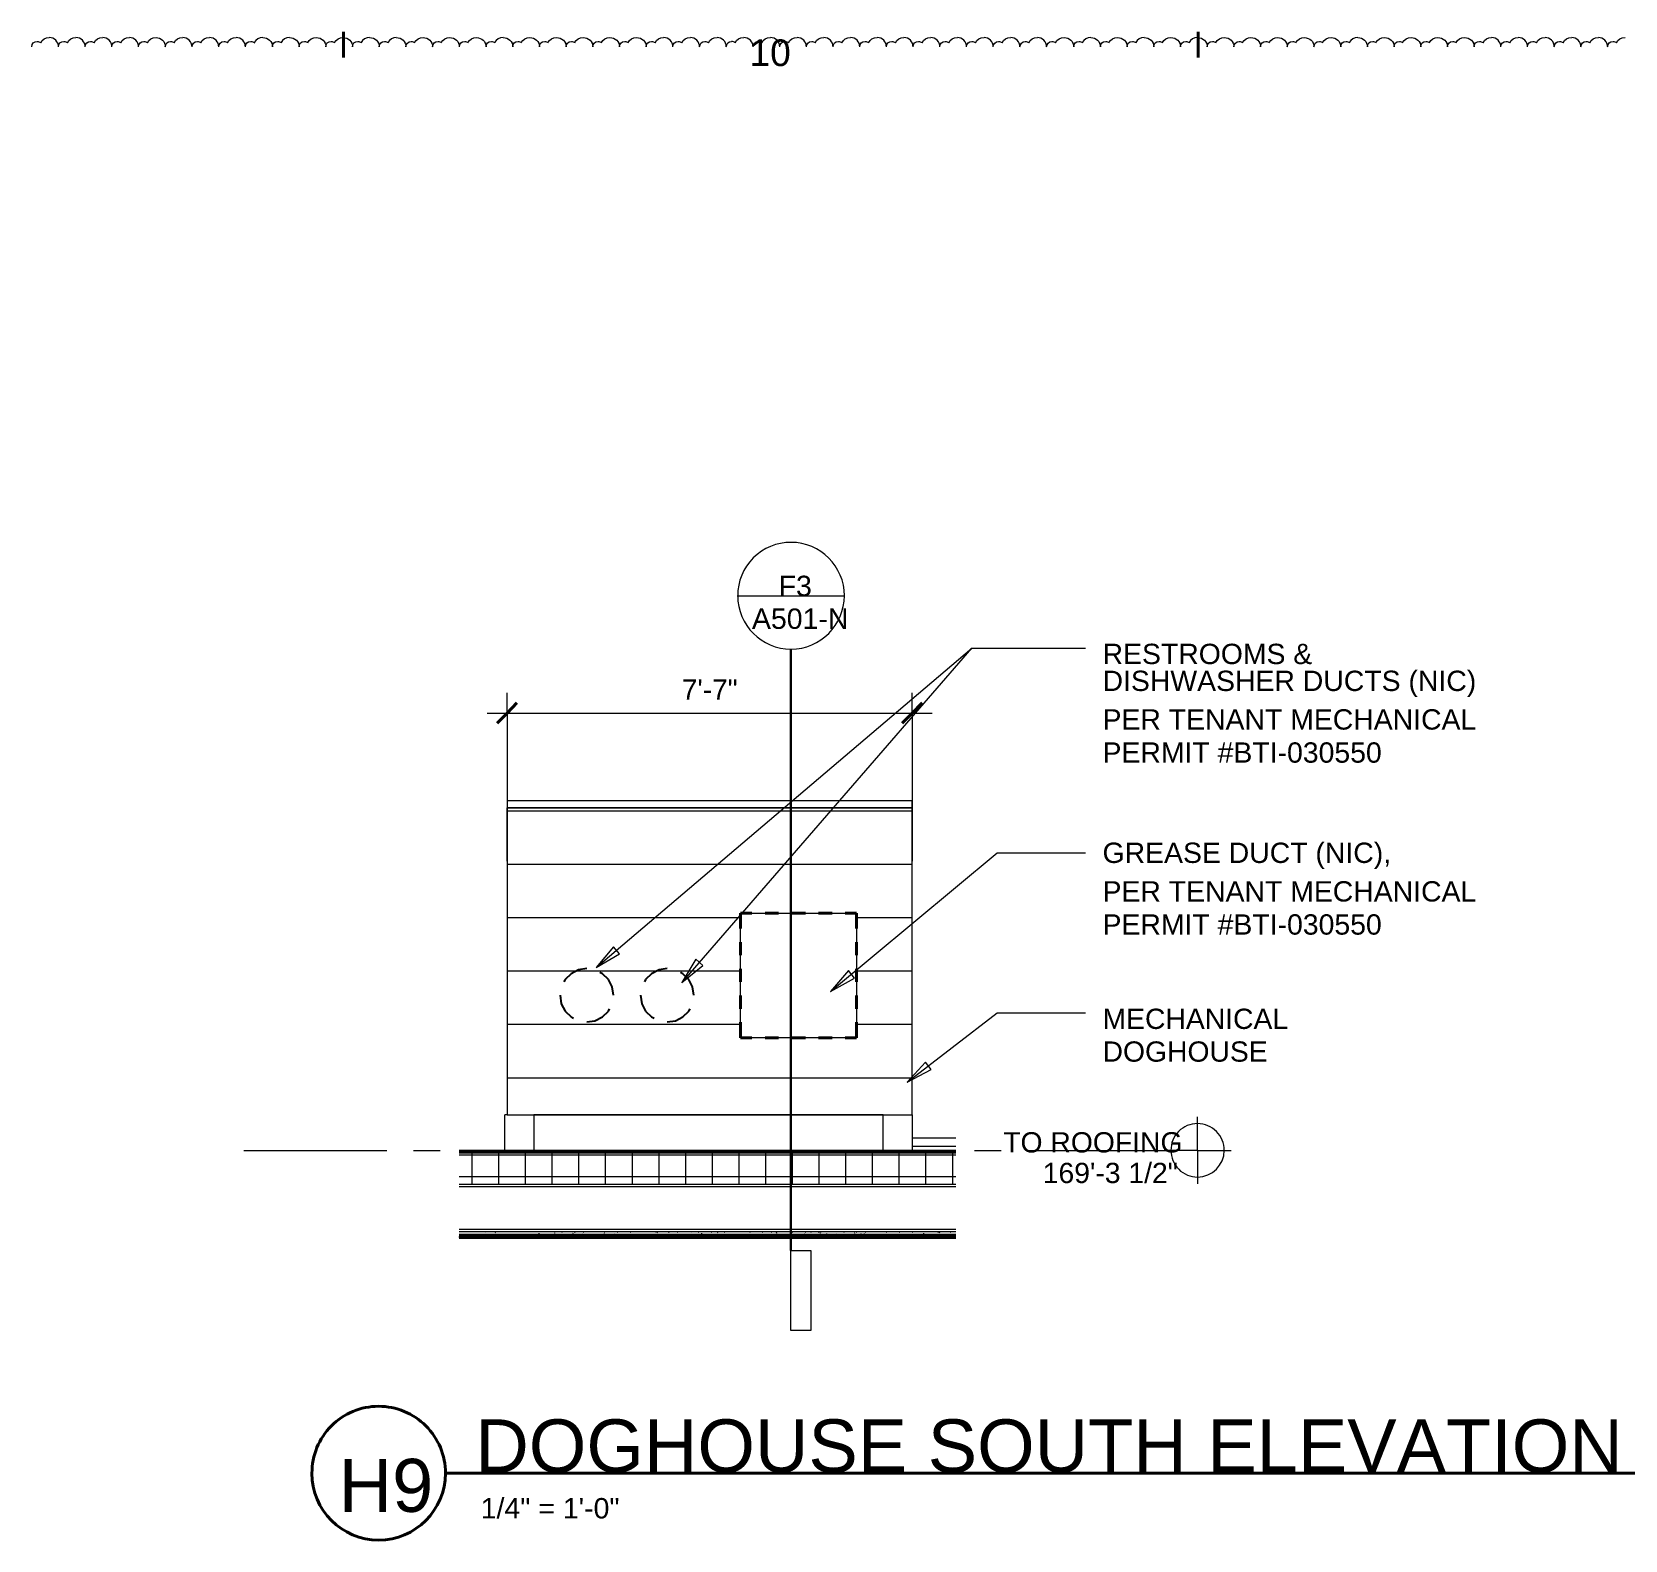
# Model space of a CAD drawing. Header units: inches. Extents: x -293 to 39679, y -468 to 488.
# Drawn here: x 602 to 663, y 430.2 to 488 of the extents above; entities that cross this region are included whole.
import ezdxf

# ---------------------------------------------------------------- set-up
doc = ezdxf.new("R2010")
doc.units = ezdxf.units.IN
doc.header["$MEASUREMENT"] = 0
doc.layers.add('PDF_Geometry', color=7, linetype='Continuous')
doc.layers.add('PDF_Text', color=7, linetype='Continuous')
doc.styles.add('PDF Arial', font='arial.ttf')

msp = doc.modelspace()

# ---------------------------------------------------------------- linework, layer by layer
at = {"layer": 'PDF_Geometry', "lineweight": 40}
for points in [[(613.91429, 488.0379), (613.91429, 487.05743)], [(646.67097, 488.04122), (646.67097, 487.05924)], [(620.17573, 461.92933), (620.55857, 462.32377)], [(635.70272, 461.92997), (636.08414, 462.32559)], [(620.17611, 461.92887), (619.79372, 461.54649)], [(635.70167, 461.92798), (635.3207, 461.54701)], [(612.701, 432.80303), (612.701, 432.80303)], [(617.81681, 432.80303), (617.81681, 432.80303)], [(617.81753, 432.80437), (663.87317, 432.80437)]]:
    msp.add_lwpolyline(points, dxfattribs=at)
at = {"layer": 'PDF_Geometry', "lineweight": 18}
for points in [[(601.96617, 487.46769), (601.96617, 487.46769)], [(602.98724, 487.46606), (602.98724, 487.46606)], [(602.98787, 487.46718), (602.98787, 487.46718)], [(604.01013, 487.46647), (604.01013, 487.46647)], [(604.01142, 487.46714), (604.01142, 487.46714)], [(605.03497, 487.46765), (605.03497, 487.46765)], [(605.03523, 487.46772), (605.03523, 487.46772)], [(606.05669, 487.46693), (606.05669, 487.46693)], [(606.05811, 487.4674), (606.05811, 487.4674)], [(607.08027, 487.4669), (607.08027, 487.4669)], [(607.08099, 487.46775), (607.08099, 487.46775)], [(608.10385, 487.46577), (608.10385, 487.46577)], [(608.10388, 487.46698), (608.10388, 487.46698)], [(609.12559, 487.46546), (609.12559, 487.46546)], [(609.12676, 487.467), (609.12676, 487.467)], [(610.14964, 487.46604), (610.14964, 487.46604)], [(610.15164, 487.46775), (610.15164, 487.46775)], [(611.18586, 487.46554), (611.18586, 487.46554)], [(611.18648, 487.46734), (611.18648, 487.46734)], [(612.2101, 487.46608), (612.2101, 487.46608)], [(612.21097, 487.46855), (612.21097, 487.46855)], [(613.23374, 487.46593), (613.23374, 487.46593)], [(613.23385, 487.46676), (613.23385, 487.46676)], [(614.25549, 487.46695), (614.25549, 487.46695)], [(614.25673, 487.46801), (614.25673, 487.46801)], [(615.27915, 487.46541), (615.27915, 487.46541)], [(615.27962, 487.46668), (615.27962, 487.46668)], [(616.30091, 487.46517), (616.30091, 487.46517)], [(616.3025, 487.46664), (616.3025, 487.46664)], [(617.32538, 487.46603), (617.32538, 487.46603)], [(617.3268, 487.46837), (617.3268, 487.46837)], [(618.34826, 487.46684), (618.34826, 487.46684)], [(618.35049, 487.46711), (618.35049, 487.46711)], [(619.37114, 487.4653), (619.37114, 487.4653)], [(619.37226, 487.46734), (619.37226, 487.46734)], [(620.39597, 487.46722), (620.39597, 487.46722)], [(620.39625, 487.46734), (620.39625, 487.46734)], [(621.41774, 487.4668), (621.41774, 487.4668)], [(621.41913, 487.46701), (621.41913, 487.46701)], [(622.44147, 487.46613), (622.44147, 487.46613)], [(622.44201, 487.46641), (622.44201, 487.46641)], [(623.46325, 487.46527), (623.46325, 487.46527)], [(623.46489, 487.46755), (623.46489, 487.46755)], [(624.487, 487.46624), (624.487, 487.46624)], [(624.48778, 487.4666), (624.48778, 487.4666)], [(625.51066, 487.46556), (625.51066, 487.46556)], [(625.51297, 487.4672), (625.51297, 487.4672)], [(626.53354, 487.46645), (626.53354, 487.46645)], [(626.53477, 487.46808), (626.53477, 487.46808)], [(627.55642, 487.46539), (627.55642, 487.46539)], [(627.55854, 487.46704), (627.55854, 487.46704)], [(628.58035, 487.46609), (628.58035, 487.46609)], [(628.58153, 487.46838), (628.58153, 487.46838)], [(629.60414, 487.46729), (629.60414, 487.46729)], [(629.60441, 487.46753), (629.60441, 487.46753)], [(630.62595, 487.4667), (630.62595, 487.4667)], [(630.62729, 487.46686), (630.62729, 487.46686)], [(631.64976, 487.46638), (631.64976, 487.46638)], [(631.65017, 487.46644), (631.65017, 487.46644)], [(632.67158, 487.46637), (632.67158, 487.46637)], [(632.67305, 487.46632), (632.67305, 487.46632)], [(633.69594, 487.46656), (633.69594, 487.46656)], [(633.69763, 487.46669), (633.69763, 487.46669)], [(634.71882, 487.46519), (634.71882, 487.46519)], [(634.71945, 487.46748), (634.71945, 487.46748)], [(635.7417, 487.4663), (635.7417, 487.4663)], [(635.7433, 487.46673), (635.7433, 487.46673)], [(636.76513, 487.46652), (636.76513, 487.46652)], [(636.7668, 487.46786), (636.7668, 487.46786)], [(637.789, 487.46689), (637.789, 487.46689)], [(637.78969, 487.46803), (637.78969, 487.46803)], [(638.81083, 487.46587), (638.81083, 487.46587)], [(638.81257, 487.46678), (638.81257, 487.46678)], [(639.83472, 487.46553), (639.83472, 487.46553)], [(639.83545, 487.4662), (639.83545, 487.4662)], [(640.85656, 487.46594), (640.85656, 487.46594)], [(640.85833, 487.46635), (640.85833, 487.46635)], [(641.89456, 487.4664), (641.89456, 487.4664)], [(641.89602, 487.46815), (641.89602, 487.46815)], [(642.91744, 487.46604), (642.91744, 487.46604)], [(642.91786, 487.46807), (642.91786, 487.46807)], [(643.94179, 487.46681), (643.94179, 487.46681)], [(643.94254, 487.46846), (643.94254, 487.46846)], [(644.96364, 487.4665), (644.96364, 487.4665)], [(644.96542, 487.46783), (644.96542, 487.46783)], [(645.98758, 487.4672), (645.98758, 487.4672)], [(645.98831, 487.46818), (645.98831, 487.46818)], [(647.00944, 487.46685), (647.00944, 487.46685)], [(647.01119, 487.46748), (647.01119, 487.46748)], [(648.03341, 487.46551), (648.03341, 487.46551)], [(648.03407, 487.46576), (648.03407, 487.46576)], [(649.05695, 487.46728), (649.05695, 487.46728)], [(649.05749, 487.46719), (649.05749, 487.46719)], [(650.07983, 487.46577), (650.07983, 487.46577)], [(650.08147, 487.46819), (650.08147, 487.46819)], [(651.10272, 487.46548), (651.10272, 487.46548)], [(651.10335, 487.46621), (651.10335, 487.46621)], [(652.12735, 487.46765), (652.12735, 487.46765)], [(652.12782, 487.46835), (652.12782, 487.46835)], [(653.14922, 487.46618), (653.14922, 487.46618)], [(653.1507, 487.46642), (653.1507, 487.46642)], [(654.17324, 487.4661), (654.17324, 487.4661)], [(654.17359, 487.46801), (654.17359, 487.46801)], [(655.19513, 487.46532), (655.19513, 487.46532)], [(655.19647, 487.46675), (655.19647, 487.46675)], [(656.21917, 487.46604), (656.21917, 487.46604)], [(656.21935, 487.46696), (656.21935, 487.46696)], [(657.24223, 487.46655), (657.24223, 487.46655)], [(657.24328, 487.46798), (657.24328, 487.46798)], [(658.26511, 487.46554), (658.26511, 487.46554)], [(658.26734, 487.46751), (658.26734, 487.46751)], [(659.28799, 487.46616), (659.28799, 487.46616)], [(659.28923, 487.4665), (659.28923, 487.4665)], [(660.3131, 487.46809), (660.3131, 487.46809)], [(660.31331, 487.46717), (660.31331, 487.46717)], [(661.33521, 487.4674), (661.33521, 487.4674)], [(661.33598, 487.46773), (661.33598, 487.46773)], [(662.35711, 487.46721), (662.35711, 487.46721)], [(662.35886, 487.46695), (662.35886, 487.46695)], [(620.17611, 458.57241), (620.17611, 458.3001)], [(620.17611, 458.3001), (620.17611, 446.53894)], [(620.17611, 456.253), (620.17611, 458.3001)], [(635.70167, 458.57214), (620.17686, 458.57214)], [(635.70167, 458.30059), (620.17686, 458.30059)], [(620.17686, 458.30059), (635.70167, 458.30059)], [(635.70167, 458.30059), (635.70167, 458.57214)], [(635.70167, 446.54097), (635.70167, 458.30059)], [(635.70167, 458.30059), (635.70167, 456.25386)], [(629.12599, 454.26193), (633.57363, 454.26193)], [(629.12632, 449.48794), (629.12632, 454.2626)], [(633.57363, 454.26193), (633.57363, 449.48811)], [(633.57363, 449.48811), (629.12599, 449.48811)], [(620.17611, 446.53894), (620.09499, 446.53894)], [(620.09605, 445.13565), (620.09605, 446.54123)], [(620.17686, 446.54097), (635.70167, 446.54097)], [(634.59652, 446.53945), (621.19989, 446.53945)], [(621.20121, 446.54044), (621.20121, 445.13574)], [(621.20121, 446.54044), (621.20121, 445.13574)], [(634.59652, 445.13577), (634.59652, 446.53945)], [(634.59652, 445.13577), (634.59652, 446.53945)], [(635.70167, 446.54097), (635.70167, 445.13459)], [(637.37967, 445.64022), (635.70223, 445.64022)], [(635.70223, 445.34081), (637.37967, 445.34081)], [(637.37967, 445.10862), (618.3367, 445.10862)], [(637.37967, 445.06788), (618.3367, 445.06788)], [(637.37967, 443.86822), (618.3367, 443.86822)], [(637.37967, 443.77249), (618.3367, 443.77249)], [(637.37967, 442.14919), (618.3367, 442.14919)], [(619.91816, 441.84836), (618.33586, 441.84836)], [(637.37967, 442.05346), (618.3367, 442.05346)], [(637.37967, 441.95773), (618.3367, 441.95773)], [(619.91816, 441.84836), (619.91816, 441.84836)]]:
    msp.add_lwpolyline(points, dxfattribs=at)
at = {"layer": 'PDF_Geometry', "color": 162, "lineweight": 9, "true_color": 0x003bbc}
for points in [[(631.06313, 468.47683), (631.06313, 468.47683)], [(629.0022, 466.43113), (633.09555, 466.43113)], [(631.06313, 464.38489), (631.06313, 464.38489)]]:
    msp.add_lwpolyline(points, dxfattribs=at)
at = {"layer": 'PDF_Geometry', "lineweight": 9}
for points in [[(623.58806, 452.18812), (637.99426, 464.42523)], [(626.87537, 451.60248), (637.99426, 464.42523)], [(637.99443, 464.42548), (642.34596, 464.42548)], [(637.99443, 464.42548), (642.34596, 464.42548)], [(620.17611, 461.92887), (620.17611, 462.70523)], [(635.70167, 461.92798), (635.70167, 462.70615)], [(619.41497, 461.92923), (636.46661, 461.92923)], [(620.17611, 461.92887), (620.17611, 457.03129)], [(635.70167, 461.92798), (635.70167, 457.03202)], [(632.57656, 451.26127), (638.96155, 456.58005)], [(638.96189, 456.58238), (642.34596, 456.58238)], [(635.50915, 447.79454), (638.96155, 450.44268)], [(638.96189, 450.44269), (642.34596, 450.44269)], [(646.64206, 445.17541), (646.64206, 446.45878)], [(610.0955, 445.17584), (615.56647, 445.17584)], [(616.58936, 445.17622), (617.61223, 445.17622)], [(618.63651, 445.17772), (622.72886, 445.17772)], [(623.7651, 445.1768), (624.78797, 445.1768)], [(625.81129, 445.17646), (629.9046, 445.17646)], [(630.9266, 445.17586), (631.95037, 445.17586)], [(632.97491, 445.17786), (637.067, 445.17786)], [(638.08906, 445.17682), (639.11276, 445.17682)], [(640.1358, 445.17576), (645.61918, 445.17576)], [(646.64206, 445.17541), (645.35869, 445.17541)], [(646.64206, 445.17541), (646.64206, 443.89413)], [(646.64322, 445.17611), (647.92511, 445.17611)], [(631.04978, 438.27294), (631.04978, 441.34376)], [(631.05172, 441.34404), (631.81472, 441.34404)], [(631.81472, 441.34404), (631.81472, 438.27401)], [(631.81472, 438.27401), (631.05172, 438.27401)]]:
    msp.add_lwpolyline(points, dxfattribs=at)
at = {"layer": 'PDF_Geometry', "lineweight": 30}
msp.add_lwpolyline([(631.04978, 464.38394), (631.04978, 441.34376)], dxfattribs=at)
at = {"layer": 'PDF_Geometry', "color": 8, "lineweight": 9, "true_color": 0x7f7f7f}
for points in [[(620.17686, 458.19116), (635.70167, 458.19116)], [(620.17686, 456.14443), (635.70167, 456.14443)], [(620.1768, 454.09775), (629.12632, 454.09775)], [(633.57388, 454.09769), (635.70167, 454.09769)], [(620.1768, 452.05203), (629.12632, 452.05203)], [(633.57388, 452.05095), (635.70167, 452.05095)], [(620.1768, 450.00632), (629.12632, 450.00632)], [(633.57388, 450.00624), (635.70167, 450.00624)], [(620.17686, 447.9595), (635.70167, 447.9595)]]:
    msp.add_lwpolyline(points, dxfattribs=at)
at = {"layer": 'PDF_Geometry', "color": 253, "lineweight": 40, "true_color": 0xa9a9a9}
for points in [[(629.12632, 453.67471), (629.12632, 454.2626)], [(629.12661, 454.26238), (629.56216, 454.26238)], [(630.06632, 454.26092), (630.58504, 454.26092)], [(631.09179, 454.26211), (631.61015, 454.26211)], [(632.11505, 454.2625), (632.63303, 454.2625)], [(633.13672, 454.26193), (633.57363, 454.26193)], [(633.57363, 454.26193), (633.57363, 453.67602)], [(629.12632, 452.65185), (629.12632, 453.15633)], [(633.57363, 453.15656), (633.57363, 452.65321)], [(629.12632, 451.62899), (629.12632, 452.13347)], [(633.57363, 452.13374), (633.57363, 451.62838)], [(629.12632, 450.60613), (629.12632, 451.11061)], [(633.57363, 451.11093), (633.57363, 450.60556)], [(629.12632, 449.48794), (629.12632, 450.08775)], [(633.57363, 450.08811), (633.57363, 449.48811)], [(629.56216, 449.48725), (629.12661, 449.48725)], [(630.58504, 449.48669), (630.06632, 449.48669)], [(631.61015, 449.48884), (631.09179, 449.48884)], [(632.63303, 449.48831), (632.11505, 449.48831)], [(633.57363, 449.48811), (633.13672, 449.48811)]]:
    msp.add_lwpolyline(points, dxfattribs=at)
at = {"layer": 'PDF_Geometry', "lineweight": 9}
for points in [[(623.58724, 452.18731), (624.48778, 452.70609), (624.25677, 452.98017)], [(626.8762, 451.60312), (627.68095, 452.25759), (627.40808, 452.50277)], [(632.5775, 451.26069), (633.49136, 451.77801), (633.25987, 452.06585)], [(635.50954, 447.79482), (636.4377, 448.2721), (636.22039, 448.55847)]]:
    msp.add_lwpolyline(points, close=True, dxfattribs=at)
at = {"layer": 'PDF_Geometry', "color": 253, "lineweight": 25, "true_color": 0xa9a9a9}
for points in [[(622.63325, 451.9443), (622.40164, 451.72437)], [(622.9201, 452.0946), (622.63373, 451.9446)], [(623.23363, 452.14721), (622.91969, 452.09261)], [(623.23363, 452.14721), (623.23363, 452.14721)], [(623.83402, 451.9427), (623.73829, 451.9974)], [(624.06528, 451.72482), (623.83263, 451.94379)], [(625.71523, 451.94312), (625.48334, 451.72498)], [(626.00209, 452.0924), (625.71491, 451.94291)], [(626.31562, 452.14657), (626.00257, 452.09341)], [(626.31562, 452.14657), (626.31562, 452.14657)], [(626.91601, 451.94264), (626.82132, 451.99787)], [(627.14727, 451.72303), (626.91631, 451.94215)], [(622.39976, 451.72388), (622.35892, 451.62859)], [(624.20092, 451.43798), (624.06401, 451.72355)], [(624.25652, 451.12429), (624.20174, 451.43924)], [(625.48397, 451.72399), (625.44273, 451.62973)], [(627.28513, 451.43902), (627.14887, 451.72537)], [(627.3385, 451.12364), (627.2832, 451.43769)], [(622.20995, 451.1242), (622.25078, 450.79761)], [(622.21075, 451.12519), (622.21075, 451.12519)], [(622.25001, 450.79618), (622.39976, 450.51029)], [(624.25652, 451.12429), (624.25652, 451.12429)], [(625.29274, 451.12457), (625.29274, 451.12457)], [(625.29337, 451.12548), (625.34833, 450.79766)], [(625.34847, 450.79709), (625.48397, 450.51037)], [(627.3385, 451.12364), (627.3385, 451.12364)], [(622.40164, 450.51182), (622.63325, 450.29189)], [(622.63347, 450.29219), (622.72886, 450.23767)], [(623.23291, 450.10112), (623.54717, 450.14211)], [(623.54683, 450.14337), (623.83402, 450.29381)], [(623.83263, 450.29174), (624.06528, 450.51071)], [(624.06424, 450.50926), (624.10531, 450.60507)], [(625.48334, 450.51049), (625.71523, 450.29235)], [(625.71453, 450.29118), (625.81085, 450.2381)], [(626.31562, 450.10089), (626.31562, 450.10089)], [(626.3158, 450.10143), (626.62916, 450.14085)], [(626.62998, 450.14168), (626.91601, 450.29159)], [(626.91631, 450.29189), (627.14727, 450.50903)], [(627.14806, 450.51068), (627.18952, 450.60544)]]:
    msp.add_lwpolyline(points, dxfattribs=at)
at = {"layer": 'PDF_Geometry', "lineweight": 53}
for points in [[(618.3367, 445.1351), (637.37967, 445.1351)], [(637.37967, 441.84774), (618.3367, 441.84774)]]:
    msp.add_lwpolyline(points, dxfattribs=at)
at = {"layer": 'PDF_Geometry', "color": 250, "lineweight": 9, "true_color": 0x191919}
for points in [[(637.37967, 444.98641), (618.3367, 444.98641)], [(618.83969, 443.86582), (618.83969, 445.06771)], [(619.86257, 443.86565), (619.86257, 445.0676)], [(620.88545, 443.86604), (620.88545, 445.0661)], [(621.91056, 443.86686), (621.91056, 445.06888)], [(622.93344, 443.86661), (622.93344, 445.06862)], [(623.95632, 443.8671), (623.95632, 445.06711)], [(624.9792, 443.86641), (624.9792, 445.06831)], [(626.00209, 443.86654), (626.00209, 445.06639)], [(627.02497, 443.8656), (627.02497, 445.0673)], [(628.04785, 443.86558), (628.04785, 445.06715)], [(629.07073, 443.86655), (629.07073, 445.06597)], [(630.09584, 443.86826), (630.09584, 445.0675)], [(631.11872, 443.86737), (631.11872, 445.06838)], [(632.1416, 443.86761), (632.1416, 445.06838)], [(633.16448, 443.86702), (633.16448, 445.06753)], [(634.18736, 443.86767), (634.18736, 445.06789)], [(635.21025, 443.86556), (635.21025, 445.06749)], [(636.23313, 443.8668), (636.23313, 445.06637)], [(637.25601, 443.86535), (637.25601, 445.0666)], [(637.37967, 444.16763), (618.3367, 444.16763)]]:
    msp.add_lwpolyline(points, dxfattribs=at)
at = {"layer": 'PDF_Geometry', "color": 250, "lineweight": 9, "true_color": 0x1e1e1e}
for points in [[(618.49947, 441.86176), (618.49947, 441.87521)], [(618.51281, 441.87602), (618.51281, 441.87602)], [(618.52615, 441.95752), (618.52615, 441.94215)], [(618.67736, 442.0391), (618.67736, 442.0391)], [(618.83969, 441.87549), (618.83969, 441.87549)], [(619.03092, 441.84763), (619.03092, 441.84763)], [(619.16657, 442.03805), (619.16657, 442.03805)], [(619.2355, 441.91659), (619.22202, 441.91659)], [(619.34446, 442.05156), (619.33098, 442.03808)], [(619.49567, 442.03836), (619.49567, 442.03836)], [(619.65799, 441.87366), (619.65799, 441.87366)], [(619.74027, 442.01095), (619.72677, 442.02445)], [(619.84923, 441.94333), (619.83572, 441.94333)], [(620.14942, 441.87555), (620.14942, 441.87555)], [(620.19167, 441.88906), (620.17815, 441.90258)], [(620.21836, 441.9291), (620.20484, 441.91558)], [(620.31397, 442.04008), (620.31397, 442.04008)], [(620.64085, 441.87432), (620.64085, 441.87432)], [(620.77649, 441.86149), (620.76295, 441.86149)], [(620.8054, 442.03871), (620.8054, 442.03871)], [(621.29461, 442.0383), (621.29461, 442.0383)], [(621.39022, 441.99796), (621.39022, 441.98246)], [(621.41913, 442.03973), (621.41913, 442.0533)], [(621.61036, 442.05391), (621.61036, 442.05391)], [(621.62371, 441.87605), (621.62371, 441.87605)], [(621.71932, 441.84906), (621.71932, 441.84906)], [(622.00618, 441.99887), (622.00618, 442.01247)], [(622.11487, 441.87572), (622.12848, 441.87572)], [(622.23744, 441.95788), (622.22383, 441.95788)], [(622.23744, 441.94427), (622.23744, 441.95788)], [(622.26412, 441.87544), (622.26412, 441.86183)], [(622.27719, 442.03796), (622.2908, 442.03796)], [(622.44174, 441.87516), (622.45535, 441.87516)], [(622.48204, 441.92881), (622.48204, 441.92881)], [(622.71552, 441.9979), (622.70189, 441.98427)], [(622.74221, 442.05352), (622.74221, 442.05352)], [(622.7686, 442.03764), (622.78223, 442.03764)], [(623.08242, 441.97083), (623.06878, 441.95719)], [(623.09546, 442.03816), (623.10911, 442.03816)], [(623.26001, 441.87428), (623.27366, 441.87428)], [(623.58719, 441.87531), (623.57353, 441.86165)], [(623.69615, 442.0391), (623.69615, 442.0391)], [(623.75141, 441.87527), (623.76509, 441.87527)], [(623.91407, 441.97014), (623.91407, 441.98382)], [(623.91596, 442.03877), (623.92964, 442.03877)], [(623.95632, 441.84818), (623.95632, 441.84818)], [(624.24282, 441.8751), (624.25652, 441.8751)], [(624.2832, 441.99729), (624.2832, 441.99729)], [(624.39216, 441.96932), (624.39216, 441.95757)], [(624.40514, 442.03871), (624.41884, 442.03871)], [(624.51446, 441.92995), (624.50075, 441.9417)], [(624.73238, 441.8736), (624.73238, 441.88731)], [(624.76129, 441.94275), (624.76129, 441.92904)], [(624.89655, 442.0392), (624.91027, 442.0392)], [(625.22341, 441.87348), (625.23715, 441.87348)], [(625.23715, 441.98337), (625.23715, 441.98337)], [(625.71482, 441.87376), (625.72858, 441.87376)], [(625.87936, 442.03867), (625.89313, 442.03867)], [(625.94872, 442.02604), (625.93495, 442.01227)], [(626.04391, 441.87509), (626.05768, 441.87509)], [(626.19332, 441.95686), (626.19332, 441.97063)], [(626.37077, 442.03963), (626.38455, 442.03963)], [(626.42458, 441.90272), (626.41079, 441.91651)], [(626.69763, 442.03841), (626.71143, 442.03841)], [(626.78036, 441.92921), (626.78036, 441.92921)], [(626.82039, 441.88868), (626.80659, 441.88868)], [(626.86218, 441.87574), (626.87598, 441.87574)], [(627.01163, 441.86051), (626.99781, 441.87432)], [(627.03831, 441.95578), (627.03831, 441.95578)], [(627.03831, 441.95578), (627.03831, 441.94196)], [(627.25623, 442.01089), (627.25623, 442.01089)], [(627.35358, 441.87613), (627.36741, 441.87613)], [(627.5159, 442.03892), (627.52974, 442.03892)], [(627.62535, 441.99688), (627.62535, 441.98304)], [(627.73431, 441.90161), (627.73431, 441.91545)], [(627.84277, 441.8737), (627.85661, 441.8737)], [(628.00731, 442.03805), (628.02116, 442.03805)], [(628.13012, 441.88901), (628.13012, 441.87515)], [(628.25243, 442.01137), (628.23856, 442.02524)], [(628.49872, 442.03801), (628.51259, 442.03801)], [(628.49925, 441.8614), (628.49925, 441.8614)], [(628.69049, 441.88907), (628.69049, 441.90296)], [(628.82558, 441.87475), (628.83947, 441.87475)], [(628.94843, 441.98291), (628.94843, 441.971)], [(629.29087, 441.84833), (629.27696, 441.86224)], [(629.31756, 441.96982), (629.30365, 441.9579)], [(629.31699, 441.87457), (629.3309, 441.87457)], [(629.48153, 442.03853), (629.49545, 442.03853)], [(629.64385, 441.87459), (629.65778, 441.87459)], [(629.82233, 441.86132), (629.82233, 441.84738)], [(629.93129, 442.03899), (629.93129, 442.05293)], [(629.97071, 442.03741), (629.98465, 442.03741)], [(630.23148, 441.84877), (630.23148, 441.84877)], [(630.2998, 442.03827), (630.31375, 442.03827)], [(630.46212, 441.87529), (630.47608, 441.87529)], [(630.48942, 442.03891), (630.48942, 442.02494)], [(630.51833, 441.99882), (630.51833, 442.01279)], [(630.74959, 441.94327), (630.73562, 441.95724)], [(630.95353, 441.87536), (630.96751, 441.87536)], [(631.11807, 442.0389), (631.13206, 442.0389)], [(631.25436, 442.03879), (631.25436, 442.05279)], [(631.36332, 441.91661), (631.36332, 441.90261)], [(631.44493, 441.87432), (631.45894, 441.87432)], [(631.59458, 441.97002), (631.58057, 441.97002)], [(631.60948, 442.03973), (631.62349, 442.03973)], [(631.81472, 442.03895), (631.81472, 442.02494)], [(632.10088, 442.03945), (632.11492, 442.03945)], [(632.18163, 442.01121), (632.16759, 441.99718)], [(632.20831, 442.02517), (632.20831, 442.0372)], [(632.42775, 441.8749), (632.44179, 441.8749)], [(632.42845, 441.97126), (632.42845, 441.98531)], [(632.46848, 441.84668), (632.45443, 441.84668)], [(632.6864, 441.90113), (632.6864, 441.90113)], [(632.79535, 441.99659), (632.79535, 441.99659)], [(632.91916, 441.87654), (632.93322, 441.87654)], [(633.02884, 441.92982), (633.01477, 441.94389)], [(633.05552, 441.88943), (633.04145, 441.87536)], [(633.08147, 442.03792), (633.09555, 442.03792)], [(633.24602, 441.87513), (633.2601, 441.87513)], [(633.24676, 441.87524), (633.24676, 441.87524)], [(633.5047, 442.01123), (633.49061, 441.99714)], [(633.57288, 442.03834), (633.58698, 442.03834)], [(633.75153, 441.97164), (633.75153, 441.98373)], [(633.86049, 441.98429), (633.86049, 441.97018)], [(633.89975, 442.03814), (633.91385, 442.03814)], [(634.06429, 441.87433), (634.0784, 441.87433)], [(634.3786, 441.87561), (634.36447, 441.87561)], [(634.5557, 441.87434), (634.56983, 441.87434)], [(634.70548, 441.9569), (634.70548, 441.97104)], [(634.71802, 442.03733), (634.73216, 442.03733)], [(634.73216, 441.86155), (634.73216, 441.8474)], [(634.93674, 441.90221), (634.92258, 441.90221)], [(635.04792, 442.05347), (635.03376, 442.05347)], [(635.0471, 441.87528), (635.06126, 441.87528)], [(635.20942, 442.03816), (635.22359, 442.03816)], [(635.29252, 441.91523), (635.29252, 441.92939)], [(635.52378, 441.86182), (635.5096, 441.87398)], [(635.70083, 442.03789), (635.71502, 442.03789)], [(635.91959, 441.92985), (635.9054, 441.92985)], [(636.02769, 441.87428), (636.04189, 441.87428)], [(636.13751, 441.99774), (636.13751, 441.98353)], [(636.24647, 441.90173), (636.24647, 441.91594)], [(636.35543, 442.05129), (636.35543, 442.05129)], [(636.5191, 441.874), (636.53332, 441.874)], [(636.68364, 442.03817), (636.69787, 442.03817)], [(636.72456, 442.03755), (636.72456, 442.02535)], [(636.7668, 442.01182), (636.75257, 442.02605)], [(636.84596, 441.87334), (636.8602, 441.87334)], [(637.01141, 441.87501), (637.01141, 441.86077)], [(637.17505, 442.03873), (637.1893, 442.03873)], [(637.20264, 441.88978), (637.20264, 441.902)], [(637.22933, 441.92981), (637.22933, 441.91555)]]:
    msp.add_lwpolyline(points, dxfattribs=at)
at = {"layer": 'PDF_Geometry', "lineweight": 18}
for centre, radius, start, end in [((602.63508, 487.4681), 0.35217, 359.6681147, 90.3318853), ((603.65829, 487.46823), 0.35184, 359.7127058, 90.5833957), ((604.6826, 487.46989), 0.35264, 359.648493, 90.351507), ((605.70625, 487.46971), 0.35187, 359.6247181, 90.3752819), ((607.75159, 487.46941), 0.3523, 359.6046914, 90.3953086), ((608.77528, 487.46958), 0.35149, 359.58042, 90.41958), ((609.79698, 487.46862), 0.35267, 359.58042, 90.41958), ((610.8126, 487.45232), 0.36784, 89.1354424, 151.33671), ((611.83786, 487.45417), 0.36828, 89.3519076, 151.4063444), ((614.907, 487.4542), 0.36803, 89.4112215, 151.4324828), ((615.92941, 487.45242), 0.36904, 89.231207, 151.1158331), ((620.02399, 487.45386), 0.36908, 89.5124881, 151.2109548), ((626.18166, 487.46921), 0.35189, 359.5496155, 90.4503845), ((627.20386, 487.46858), 0.35258, 359.4811605, 90.1996438), ((628.22827, 487.47005), 0.35326, 359.7300862, 90.2699138), ((628.78003, 487.41105), 0.26152, 57.1873002, 88.9576737), ((629.25341, 487.47058), 0.35101, 359.5015271, 90.4984729), ((630.27518, 487.46993), 0.35212, 359.5015271, 90.4984729), ((631.29783, 487.46839), 0.35235, 359.6837018, 90.3162982), ((632.31961, 487.46827), 0.35345, 359.6837018, 90.3162982), ((633.3448, 487.46991), 0.35115, 359.4523611, 90.5476389), ((634.36659, 487.46855), 0.35225, 359.4523611, 90.5476389), ((635.38926, 487.46854), 0.35245, 359.6362712, 90.3637288), ((636.41545, 487.47025), 0.35136, 359.6097331, 90.3902669), ((637.43722, 487.4704), 0.35247, 359.614249, 90.385751), ((638.45946, 487.46959), 0.35312, 359.5436063, 90.1261596), ((639.48302, 487.46874), 0.35244, 359.5877586, 90.4122414), ((640.50527, 487.46933), 0.35308, 359.5167177, 90.1511338), ((642.54382, 487.45256), 0.3676, 89.2167544, 151.2058904), ((644.59318, 487.45304), 0.36896, 89.4568161, 151.2827026), ((646.6391, 487.45159), 0.3701, 89.5016951, 151.0111792), ((652.77653, 487.45788), 0.36488, 89.2030875, 151.7280024), ((657.91267, 487.46814), 0.35246, 359.5778334, 90.4221666), ((658.93683, 487.46889), 0.35118, 359.554123, 90.445877), ((659.96091, 487.47083), 0.3522, 359.554123, 90.445877), ((660.98512, 487.47064), 0.35087, 359.5253136, 90.4746864), ((662.007, 487.46986), 0.35188, 359.5253136, 90.4746864)]:
    msp.add_arc(centre, radius, start, end, dxfattribs=at)
at = {"layer": 'PDF_Geometry', "color": 162, "lineweight": 9, "true_color": 0x003bbc}
for centre, radius, start, end in [((631.0594, 466.43459), 2.04224, 89.895418, 180.104582), ((631.05639, 466.42428), 2.05251, 0.1603218, 89.8396782), ((631.06835, 466.43609), 2.0512, 180.1459623, 269.8540377), ((631.04726, 466.44489), 2.06168, 270.4132188, 359.5867812)]:
    msp.add_arc(centre, radius, start, end, dxfattribs=at)
at = {"layer": 'PDF_Geometry', "lineweight": 9}
for centre, radius, start, end in [((646.63335, 445.18583), 1.01374, 89.49399, 180.6235398), ((646.64197, 445.17656), 1.02297, 359.9013534, 89.9811169), ((646.64085, 445.17333), 1.02118, 179.9180798, 270.0819202), ((646.63427, 445.18284), 1.03071, 270.4469905, 359.5530095)]:
    msp.add_arc(centre, radius, start, end, dxfattribs=at)
at = {"layer": 'PDF_Geometry', "lineweight": 40}
for centre, radius, start, end in [((615.25162, 432.81699), 2.55066, 89.9870137, 180.3135254), ((615.25475, 432.80559), 2.56206, 359.9428278, 90.0571722), ((615.26018, 432.79759), 2.55919, 179.8782846, 269.8211762), ((615.24615, 432.80907), 2.57066, 270.1346405, 359.8653595)]:
    msp.add_arc(centre, radius, start, end, dxfattribs=at)
at = {"layer": 'PDF_Geometry', "lineweight": 18}
for points in [[(601.96617, 487.46769), (601.96617, 487.58973), (602.04814, 487.67171), (602.17019, 487.67171)], [(602.17019, 487.67171), (602.21208, 487.67171), (602.26673, 487.65896), (602.30681, 487.63163)], [(602.30441, 487.61577), (602.35918, 487.7527), (602.48333, 487.82026), (602.63304, 487.82026)], [(602.98787, 487.46718), (602.98787, 487.58965), (603.07013, 487.6719), (603.1926, 487.6719)], [(603.1926, 487.6719), (603.23464, 487.6719), (603.28947, 487.6591), (603.32969, 487.63169)], [(603.3286, 487.6167), (603.38173, 487.75227), (603.50448, 487.82006), (603.65471, 487.82006)], [(604.01142, 487.46714), (604.01142, 487.59003), (604.09395, 487.67256), (604.21684, 487.67256)], [(604.21684, 487.67256), (604.25719, 487.67256), (604.31222, 487.65789), (604.35257, 487.63038)], [(604.35321, 487.61847), (604.40836, 487.7545), (604.52969, 487.82252), (604.68043, 487.82252)], [(605.03497, 487.46765), (605.03497, 487.58912), (605.11595, 487.67194), (605.23926, 487.67194)], [(605.23926, 487.67194), (605.27975, 487.67194), (605.33496, 487.65721), (605.37545, 487.63145)], [(605.37561, 487.61682), (605.43095, 487.75332), (605.55269, 487.82157), (605.70395, 487.82157)], [(606.05669, 487.46693), (606.05669, 487.58881), (606.13979, 487.67192), (606.26168, 487.67192)], [(606.26168, 487.67192), (606.3023, 487.67192), (606.35771, 487.65714), (606.39833, 487.62944)], [(606.39802, 487.61767), (606.45354, 487.75279), (606.5757, 487.82127), (606.72562, 487.82127)], [(606.72562, 487.82127), (606.91812, 487.82127), (607.08099, 487.67135), (607.08099, 487.46775)], [(607.08027, 487.4669), (607.08027, 487.5892), (607.1618, 487.67073), (607.28409, 487.67073)], [(607.28409, 487.67073), (607.32486, 487.67073), (607.38045, 487.65776), (607.42121, 487.62996)], [(607.4223, 487.61741), (607.47616, 487.75298), (607.59873, 487.82169), (607.74916, 487.82169)], [(608.10385, 487.46577), (608.10385, 487.58848), (608.18566, 487.67029), (608.30837, 487.67029)], [(608.30837, 487.67029), (608.34927, 487.67029), (608.40319, 487.65727), (608.4441, 487.62938)], [(608.44474, 487.61608), (608.49878, 487.75397), (608.62177, 487.82106), (608.77271, 487.82106)], [(609.12559, 487.46546), (609.12559, 487.58859), (609.20767, 487.67067), (609.33079, 487.67067)], [(609.33079, 487.67067), (609.37184, 487.67067), (609.42594, 487.65761), (609.46698, 487.62963)], [(609.4672, 487.61562), (609.52142, 487.75211), (609.64482, 487.82129), (609.7944, 487.82129)], [(610.15164, 487.46775), (610.15164, 487.58942), (610.23213, 487.67178), (610.35567, 487.67178)], [(610.35567, 487.67178), (610.40996, 487.67178), (610.46424, 487.65868), (610.50543, 487.6175)], [(610.81815, 487.82012), (611.02265, 487.82012), (611.18586, 487.67003), (611.18586, 487.46554)], [(611.18648, 487.46734), (611.18648, 487.58942), (611.26912, 487.67206), (611.3912, 487.67206)], [(611.3912, 487.67206), (611.43252, 487.67206), (611.48699, 487.65891), (611.52831, 487.63074)], [(611.84203, 487.82243), (612.0472, 487.82243), (612.21097, 487.67184), (612.21097, 487.46855)], [(612.2101, 487.46608), (612.2101, 487.59046), (612.29114, 487.67149), (612.41551, 487.67149)], [(612.41551, 487.67149), (612.45508, 487.67149), (612.50973, 487.6583), (612.55119, 487.63003)], [(612.53883, 487.63107), (612.60682, 487.75383), (612.72959, 487.82182), (612.86557, 487.82182)], [(612.86557, 487.82182), (613.06954, 487.82182), (613.23385, 487.67262), (613.23385, 487.46676)], [(613.23374, 487.46593), (613.23374, 487.58882), (613.31504, 487.67202), (613.43794, 487.67202)], [(613.43794, 487.67202), (613.47764, 487.67202), (613.53248, 487.65689), (613.57407, 487.63042)], [(613.5613, 487.63097), (613.62952, 487.75414), (613.75269, 487.82236), (613.88912, 487.82236)], [(613.88912, 487.82236), (614.09377, 487.82236), (614.25673, 487.67266), (614.25673, 487.46801)], [(614.25549, 487.46695), (614.25549, 487.58835), (614.33706, 487.67182), (614.46037, 487.67182)], [(614.46037, 487.67182), (614.5021, 487.67182), (614.55522, 487.65664), (614.59695, 487.63009)], [(614.91079, 487.82221), (615.11611, 487.82221), (615.27962, 487.67201), (615.27962, 487.46668)], [(615.27915, 487.46541), (615.27915, 487.58912), (615.36099, 487.67096), (615.4828, 487.67096)], [(615.4828, 487.67096), (615.52467, 487.67096), (615.57796, 487.65764), (615.61983, 487.62909)], [(615.93436, 487.82142), (616.13846, 487.82142), (616.3025, 487.67074), (616.3025, 487.46664)], [(616.30091, 487.46517), (616.30091, 487.58929), (616.38302, 487.66949), (616.50714, 487.66949)], [(616.50714, 487.66949), (616.54724, 487.66949), (616.60262, 487.65612), (616.64272, 487.62939)], [(616.62878, 487.63061), (616.69767, 487.75309), (616.82015, 487.82007), (616.95794, 487.82007)], [(616.95794, 487.82007), (617.1608, 487.82007), (617.32538, 487.6708), (617.32538, 487.46603)], [(617.3268, 487.46837), (617.3268, 487.59098), (617.40918, 487.67145), (617.5318, 487.67145)], [(617.5318, 487.67145), (617.57203, 487.67145), (617.62759, 487.65804), (617.66782, 487.63122)], [(617.65322, 487.63004), (617.72042, 487.75293), (617.8433, 487.82013), (617.97962, 487.82013)], [(617.97962, 487.82013), (618.18506, 487.82013), (618.34826, 487.67036), (618.34826, 487.46684)], [(618.35049, 487.46711), (618.35049, 487.59012), (618.43122, 487.67277), (618.55423, 487.67277)], [(618.55423, 487.67277), (618.5946, 487.67277), (618.65034, 487.65932), (618.6907, 487.63049)], [(618.67575, 487.62903), (618.74317, 487.75231), (618.86646, 487.81973), (619.00322, 487.81973)], [(619.00322, 487.81973), (619.20741, 487.81973), (619.37114, 487.67141), (619.37114, 487.4653)], [(619.37226, 487.46734), (619.37226, 487.59076), (619.45518, 487.67175), (619.57667, 487.67175)], [(619.57667, 487.67175), (619.61717, 487.67175), (619.67309, 487.65825), (619.71359, 487.63126)], [(620.02713, 487.82293), (620.23198, 487.82293), (620.39625, 487.67219), (620.39625, 487.46734)], [(620.39597, 487.46722), (620.39597, 487.58911), (620.47722, 487.6723), (620.59911, 487.6723)], [(620.59911, 487.6723), (620.64167, 487.6723), (620.69584, 487.65875), (620.73647, 487.62973)], [(620.72308, 487.63181), (620.79094, 487.75395), (620.91503, 487.82181), (621.05075, 487.82181)], [(621.05075, 487.82181), (621.25627, 487.82181), (621.41913, 487.67252), (621.41913, 487.46701)], [(621.41774, 487.4668), (621.41774, 487.58908), (621.49926, 487.6706), (621.62348, 487.6706)], [(621.62348, 487.6706), (621.66424, 487.6706), (621.71859, 487.65701), (621.75935, 487.62984)], [(621.74566, 487.63174), (621.81374, 487.75429), (621.93822, 487.82237), (622.07438, 487.82237)], [(622.07438, 487.82237), (622.27862, 487.82237), (622.44201, 487.67259), (622.44201, 487.46641)], [(622.44147, 487.46613), (622.44147, 487.58881), (622.52325, 487.67059), (622.64593, 487.67059)], [(622.64593, 487.67059), (622.68682, 487.67059), (622.74134, 487.65696), (622.78223, 487.6297)], [(622.76824, 487.63147), (622.83654, 487.75246), (622.95948, 487.82076), (623.09608, 487.82076)], [(623.09608, 487.82076), (623.30098, 487.82076), (623.46489, 487.67245), (623.46489, 487.46755)], [(623.46325, 487.46527), (623.46325, 487.58834), (623.5453, 487.67039), (623.66837, 487.67039)], [(623.66837, 487.67039), (623.70939, 487.67039), (623.76409, 487.65672), (623.80511, 487.62937)], [(623.7928, 487.63105), (623.85936, 487.75243), (623.98269, 487.82094), (624.11973, 487.82094)], [(624.11973, 487.82094), (624.32333, 487.82094), (624.48778, 487.67216), (624.48778, 487.4666)], [(624.487, 487.46624), (624.487, 487.58775), (624.56931, 487.67006), (624.69081, 487.67006)], [(624.69081, 487.67006), (624.73197, 487.67006), (624.78684, 487.65634), (624.82799, 487.6289)], [(624.81542, 487.63053), (624.88219, 487.7523), (625.00592, 487.82104), (625.14143, 487.82104)], [(625.14143, 487.82104), (625.34765, 487.82104), (625.51066, 487.67177), (625.51066, 487.46556)], [(625.51297, 487.4672), (625.51297, 487.59106), (625.59358, 487.67167), (625.71744, 487.67167)], [(625.71744, 487.67167), (625.75676, 487.67167), (625.81181, 487.6579), (625.8531, 487.63038)], [(625.85184, 487.61618), (625.90504, 487.75213), (626.02916, 487.82109), (626.1789, 487.82109)], [(626.53477, 487.46808), (626.53477, 487.59037), (626.61761, 487.67123), (626.73989, 487.67123)], [(626.73989, 487.67123), (626.78131, 487.67123), (626.83456, 487.65743), (626.87598, 487.63179)], [(626.87453, 487.6156), (626.92987, 487.75198), (627.05241, 487.82116), (627.20263, 487.82116)], [(627.55854, 487.46704), (627.55854, 487.58972), (627.63967, 487.67084), (627.76234, 487.67084)], [(627.76234, 487.67084), (627.80389, 487.67084), (627.85731, 487.65897), (627.89886, 487.63127)], [(627.89945, 487.61709), (627.95496, 487.7539), (628.07591, 487.8233), (628.22661, 487.8233)], [(628.58035, 487.46609), (628.58035, 487.58916), (628.66173, 487.67252), (628.78479, 487.67252)], [(628.92216, 487.61671), (628.97785, 487.75396), (629.09919, 487.82158), (629.25035, 487.82158)], [(629.60414, 487.46729), (629.60414, 487.58875), (629.68578, 487.67038), (629.80724, 487.67038)], [(629.80724, 487.67038), (629.84905, 487.67038), (629.90281, 487.65844), (629.94463, 487.63056)], [(629.94488, 487.61652), (630.00075, 487.75419), (630.12247, 487.82204), (630.27212, 487.82204)], [(630.62595, 487.4667), (630.62595, 487.58854), (630.70784, 487.67044), (630.83168, 487.67044)], [(630.83168, 487.67044), (630.87163, 487.67044), (630.92756, 487.65646), (630.96751, 487.63049)], [(630.96762, 487.61656), (631.02166, 487.75267), (631.14576, 487.82073), (631.29589, 487.82073)], [(631.64976, 487.46638), (631.64976, 487.5886), (631.73191, 487.67075), (631.85414, 487.67075)], [(631.85414, 487.67075), (631.89421, 487.67075), (631.95032, 487.65673), (631.99039, 487.63068)], [(631.99037, 487.61691), (632.04458, 487.75345), (632.16907, 487.82172), (632.31766, 487.82172)], [(632.67158, 487.46637), (632.67158, 487.58898), (632.75399, 487.67139), (632.87659, 487.67139)], [(632.87659, 487.67139), (632.91679, 487.67139), (632.97307, 487.65732), (633.01327, 487.62918)], [(633.01313, 487.61561), (633.06751, 487.75257), (633.19038, 487.82105), (633.34144, 487.82105)], [(633.69763, 487.46669), (633.69763, 487.58968), (633.77828, 487.67235), (633.90127, 487.67235)], [(633.90127, 487.67235), (633.94361, 487.67235), (633.99805, 487.65824), (634.03838, 487.63202)], [(634.03591, 487.61672), (634.09046, 487.75209), (634.21371, 487.82079), (634.36322, 487.82079)], [(634.71945, 487.46748), (634.71945, 487.59086), (634.80237, 487.67176), (634.92575, 487.67176)], [(634.92575, 487.67176), (634.9662, 487.67176), (635.02081, 487.6576), (635.06126, 487.63131)], [(635.05869, 487.61628), (635.11342, 487.75207), (635.23705, 487.82098), (635.38702, 487.82098)], [(635.7433, 487.46673), (635.7433, 487.59049), (635.82445, 487.67165), (635.94821, 487.67165)], [(635.94821, 487.67165), (635.98879, 487.67165), (636.04357, 487.65744), (636.08414, 487.63107)], [(636.08371, 487.6183), (636.13861, 487.75451), (636.26262, 487.8216), (636.41306, 487.8216)], [(636.76513, 487.46652), (636.76513, 487.59066), (636.84857, 487.67206), (636.97067, 487.67206)], [(636.97067, 487.67206), (637.01137, 487.67206), (637.06632, 487.65782), (637.10702, 487.63136)], [(637.10857, 487.61689), (637.16159, 487.75353), (637.28394, 487.82286), (637.43485, 487.82286)], [(637.789, 487.46689), (637.789, 487.58938), (637.87065, 487.67103), (637.99313, 487.67103)], [(637.99313, 487.67103), (638.03396, 487.67103), (638.08908, 487.65674), (638.12991, 487.6302)], [(638.1314, 487.61815), (638.18458, 487.75316), (638.30732, 487.82271), (638.45869, 487.82271)], [(638.81083, 487.46587), (638.81083, 487.58872), (638.89274, 487.67063), (639.0156, 487.67063)], [(639.0156, 487.67063), (639.05655, 487.67063), (639.11183, 487.65834), (639.15279, 487.62968)], [(639.15424, 487.61804), (639.20759, 487.75346), (639.3307, 487.82117), (639.48048, 487.82117)], [(639.83472, 487.46553), (639.83472, 487.58876), (639.91688, 487.67092), (640.04011, 487.67092)], [(640.04011, 487.67092), (640.08119, 487.67092), (640.13459, 487.65654), (640.17567, 487.62984)], [(640.1771, 487.6166), (640.23061, 487.75243), (640.3541, 487.82241), (640.50434, 487.82241)], [(640.85656, 487.46594), (640.85656, 487.58955), (640.93897, 487.66989), (641.06258, 487.66989)], [(641.06258, 487.66989), (641.10378, 487.66989), (641.15735, 487.65753), (641.19855, 487.62869)], [(641.19883, 487.61711), (641.25251, 487.75336), (641.38876, 487.82149), (641.52708, 487.82149)], [(641.52708, 487.82149), (641.73146, 487.82149), (641.89456, 487.67079), (641.89456, 487.4664)], [(641.89602, 487.46815), (641.89602, 487.59008), (641.97868, 487.67274), (642.10061, 487.67274)], [(642.10061, 487.67274), (642.14194, 487.67274), (642.19567, 487.65828), (642.237, 487.63141)], [(642.54885, 487.82013), (642.75385, 487.82013), (642.91744, 487.67104), (642.91744, 487.46604)], [(642.91786, 487.46807), (642.91786, 487.59037), (643.00078, 487.67121), (643.12307, 487.67121)], [(643.12307, 487.67121), (643.16453, 487.67121), (643.21842, 487.65877), (643.25988, 487.63182)], [(643.24674, 487.63047), (643.31528, 487.75509), (643.43782, 487.82155), (643.57491, 487.82155)], [(643.57491, 487.82155), (643.77846, 487.82155), (643.94254, 487.67201), (643.94254, 487.46846)], [(643.94179, 487.46681), (643.94179, 487.58948), (644.02287, 487.67057), (644.14554, 487.67057)], [(644.14554, 487.67057), (644.18712, 487.67057), (644.24118, 487.65809), (644.28276, 487.63106)], [(644.59668, 487.82199), (644.80084, 487.82199), (644.96542, 487.67199), (644.96542, 487.46783)], [(644.96364, 487.4665), (644.96364, 487.58954), (645.04706, 487.67087), (645.17009, 487.67087)], [(645.17009, 487.67087), (645.20972, 487.67087), (645.26394, 487.65836), (645.30564, 487.63125)], [(645.29248, 487.63117), (645.36143, 487.75445), (645.48263, 487.82132), (645.62054, 487.82132)], [(645.62054, 487.82132), (645.82532, 487.82132), (645.98831, 487.67087), (645.98831, 487.46818)], [(645.98758, 487.4672), (645.98758, 487.58851), (646.06916, 487.67009), (646.19257, 487.67009)], [(646.19257, 487.67009), (646.23231, 487.67009), (646.28669, 487.65754), (646.32853, 487.63035)], [(646.64232, 487.82168), (646.84771, 487.82168), (647.01119, 487.67078), (647.01119, 487.46748)], [(647.00944, 487.46685), (647.00944, 487.58853), (647.09126, 487.67035), (647.21504, 487.67035)], [(647.21504, 487.67035), (647.2549, 487.67035), (647.30945, 487.65777), (647.35141, 487.63049)], [(647.33826, 487.62973), (647.40553, 487.75375), (647.52956, 487.82102), (647.6662, 487.82102)], [(647.6662, 487.82102), (647.8701, 487.82102), (648.03407, 487.67177), (648.03407, 487.46576)], [(648.03341, 487.46551), (648.03341, 487.58966), (648.11547, 487.66962), (648.23752, 487.66962)], [(648.23752, 487.66962), (648.2796, 487.66962), (648.33431, 487.65699), (648.37429, 487.62964)], [(648.36118, 487.62963), (648.42865, 487.75402), (648.55304, 487.82149), (648.68798, 487.82149)], [(648.68798, 487.82149), (648.8925, 487.82149), (649.05695, 487.67179), (649.05695, 487.46728)], [(649.05749, 487.46719), (649.05749, 487.5896), (649.1398, 487.67191), (649.26221, 487.67191)], [(649.26221, 487.67191), (649.30442, 487.67191), (649.3593, 487.65924), (649.3994, 487.63181)], [(649.3841, 487.63071), (649.45177, 487.75336), (649.57442, 487.82103), (649.71188, 487.82103)], [(649.71188, 487.82103), (649.917, 487.82103), (650.07983, 487.67089), (650.07983, 487.46577)], [(650.08147, 487.46819), (650.08147, 487.59096), (650.16403, 487.6714), (650.2868, 487.6714)], [(650.2868, 487.6714), (650.32702, 487.6714), (650.38206, 487.6587), (650.42228, 487.63118)], [(650.40704, 487.6288), (650.47491, 487.75181), (650.59793, 487.81968), (650.73367, 487.81968)], [(650.73367, 487.81968), (650.9394, 487.81968), (651.10272, 487.67122), (651.10272, 487.46548)], [(651.10335, 487.46621), (651.10335, 487.58935), (651.18615, 487.67215), (651.30928, 487.67215)], [(651.30928, 487.67215), (651.34962, 487.67215), (651.40482, 487.65728), (651.44516, 487.63181)], [(651.43221, 487.63215), (651.50028, 487.7534), (651.62366, 487.82147), (651.75981, 487.82147)], [(651.75981, 487.82147), (651.96402, 487.82147), (652.12782, 487.67256), (652.12782, 487.46835)], [(652.12735, 487.46765), (652.12735, 487.58902), (652.20826, 487.67206), (652.33176, 487.67206)], [(652.33176, 487.67206), (652.37222, 487.67206), (652.42758, 487.65716), (652.46804, 487.63161)], [(652.7816, 487.82272), (652.98642, 487.82272), (653.1507, 487.67124), (653.1507, 487.46642)], [(653.14922, 487.46618), (653.14922, 487.59004), (653.23251, 487.6712), (653.35424, 487.6712)], [(653.35424, 487.6712), (653.39482, 487.6712), (653.45035, 487.65838), (653.49092, 487.63062)], [(653.47815, 487.63064), (653.54662, 487.75474), (653.66859, 487.82108), (653.80554, 487.82108)], [(653.80554, 487.82108), (654.00882, 487.82108), (654.17359, 487.67129), (654.17359, 487.46801)], [(654.17324, 487.4661), (654.17324, 487.59033), (654.25464, 487.67172), (654.37672, 487.67172)], [(654.37672, 487.67172), (654.41742, 487.67172), (654.47311, 487.65673), (654.5138, 487.63103)], [(654.50114, 487.62985), (654.56981, 487.75432), (654.69214, 487.82085), (654.82734, 487.82085)], [(654.82734, 487.82085), (655.03337, 487.82085), (655.19647, 487.67063), (655.19647, 487.46675)], [(655.19513, 487.46532), (655.19513, 487.58992), (655.27676, 487.67155), (655.3992, 487.67155)], [(655.3992, 487.67155), (655.44217, 487.67155), (655.49587, 487.65651), (655.53669, 487.63073)], [(655.52414, 487.63054), (655.59086, 487.75323), (655.71355, 487.8221), (655.8513, 487.8221)], [(655.8513, 487.8221), (656.05577, 487.8221), (656.21935, 487.67144), (656.21935, 487.46696)], [(656.21917, 487.46604), (656.21917, 487.58884), (656.30104, 487.67071), (656.42384, 487.67071)], [(656.42384, 487.67071), (656.46477, 487.67071), (656.51863, 487.65779), (656.55957, 487.62978)], [(656.54715, 487.6306), (656.61407, 487.75365), (656.73711, 487.82056), (656.87311, 487.82056)], [(656.87311, 487.82056), (657.07818, 487.82056), (657.24223, 487.67162), (657.24223, 487.46655)], [(657.24328, 487.46798), (657.24328, 487.59114), (657.32539, 487.67325), (657.44855, 487.67325)], [(657.44855, 487.67325), (657.4896, 487.67325), (657.54362, 487.65812), (657.58467, 487.63219)], [(657.58317, 487.61709), (657.63729, 487.75348), (657.76069, 487.82059), (657.91007, 487.82059)], [(658.26734, 487.46751), (658.26734, 487.59103), (658.34752, 487.6712), (658.47103, 487.6712)], [(658.47103, 487.6712), (658.51221, 487.6712), (658.56638, 487.6582), (658.60756, 487.6322)], [(658.60625, 487.61597), (658.66052, 487.75275), (658.78428, 487.82006), (658.93409, 487.82006)], [(659.28923, 487.4665), (659.28923, 487.59038), (659.37182, 487.67079), (659.49352, 487.67079)], [(659.49352, 487.67079), (659.53481, 487.67079), (659.58914, 487.65775), (659.63044, 487.63167)], [(659.63155, 487.61833), (659.68599, 487.75334), (659.80793, 487.82302), (659.95817, 487.82302)], [(660.31331, 487.46717), (660.31331, 487.58923), (660.39395, 487.67205), (660.51601, 487.67205)], [(660.51601, 487.67205), (660.55742, 487.67205), (660.61191, 487.65897), (660.65332, 487.63064)], [(660.65465, 487.61841), (660.70925, 487.7538), (660.83154, 487.8215), (660.98222, 487.8215)], [(661.33521, 487.4674), (661.33521, 487.5898), (661.41609, 487.67068), (661.54068, 487.67068)], [(661.54068, 487.67068), (661.58002, 487.67068), (661.63467, 487.65756), (661.6762, 487.63133)], [(661.67777, 487.61806), (661.73033, 487.75384), (661.85516, 487.82173), (662.00408, 487.82173)], [(662.35711, 487.46721), (662.35711, 487.58997), (662.44041, 487.67108), (662.56317, 487.67108)], [(662.56317, 487.67108), (662.60263, 487.67108), (662.65743, 487.65793), (662.69908, 487.62943)], [(662.6987, 487.61732), (662.75361, 487.75349), (662.8766, 487.82157), (663.02814, 487.82157)]]:
    msp.add_open_spline(points, degree=3, dxfattribs=at)

# ---------------------------------------------------------------- texts
at = {"layer": 'PDF_Text', "attachment_point": 7, "style": 'PDF Arial'}
for s, insert, char_height in [('10', (629.46715, 486.71688), 1.020429), ('RESTROOMS &', (643.00007, 463.80111), 0.7787015), ('DISHWASHER DUCTS (NIC)', (643.00007, 462.54604), 0.7787015), ('7\'-7"', (626.87516, 462.45322), 0.769171), ('PER TENANT MECHANICAL', (643.00007, 461.29097), 0.7787015), ('PERMIT #BTI-030550', (643.00007, 460.02226), 0.7787015), ('GREASE DUCT (NIC),', (643.00007, 455.9566), 0.7787015), ('PER TENANT MECHANICAL', (643.00007, 454.70153), 0.7787015), ('PERMIT #BTI-030550', (643.00007, 453.43282), 0.7787015), ('MECHANICAL', (643.00007, 449.81851), 0.776563), ('DOGHOUSE', (643.00007, 448.56344), 0.776563), ('TO ROOFING', (639.19394, 445.08471), 0.776563), ('169\'-3 1/2"', (640.7082, 443.9115), 0.7765629), ('DOGHOUSE SOUTH ELEVATION', (618.96276, 432.80697), 2.0307919), ('H9', (613.72421, 431.2927), 2.030792), ('1/4" = 1\'-0"', (619.1674, 431.05932), 0.7811819)]:
    msp.add_mtext(s, dxfattribs=dict(at, insert=insert, char_height=char_height))
at = {"layer": 'PDF_Text', "color": 162, "true_color": 0x003bbc, "char_height": 0.781182, "attachment_point": 7, "style": 'PDF Arial'}
for s, insert in [('F3', (630.5858, 466.40589)), ('A501-N', (629.56264, 465.15082))]:
    msp.add_mtext(s, dxfattribs=dict(at, insert=insert))

doc.saveas('drawing.dxf')
